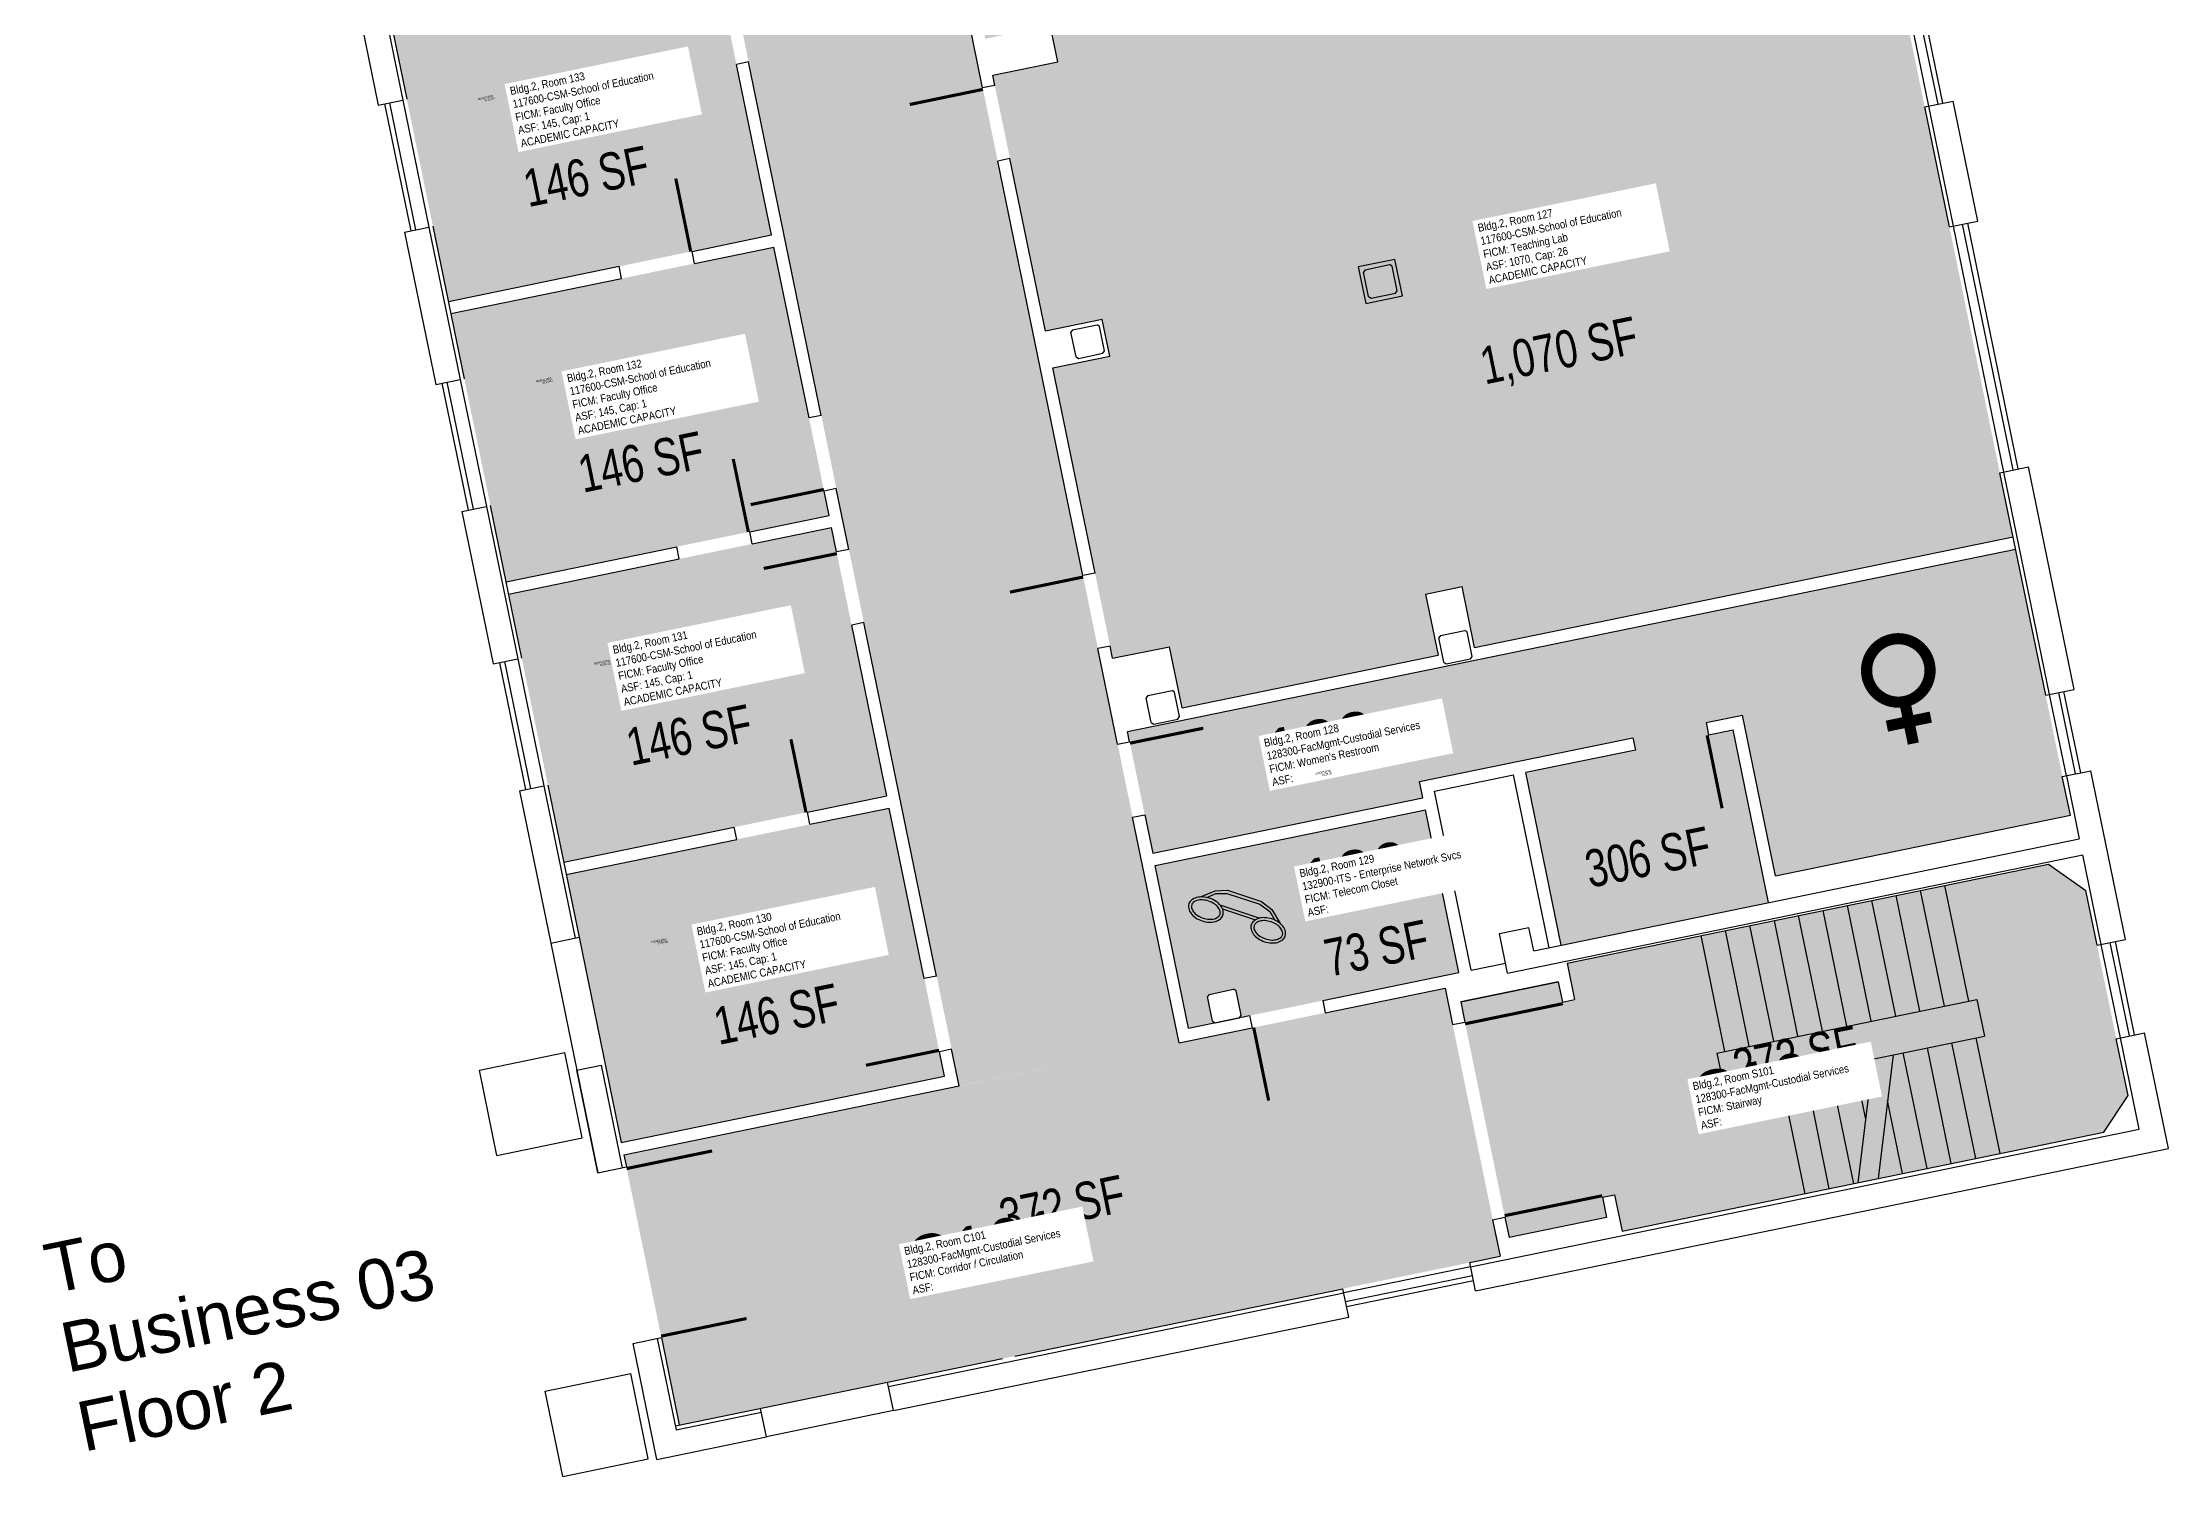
# Model space of a CAD drawing. Header units: inches. Extents: x 69199082 to 69201221, y 27671868 to 27674903.
# Drawn here: x 69200196 to 69201221, y 27671868 to 27672559 of the extents above; entities that cross this region are included whole.
import ezdxf
from ezdxf.enums import TextEntityAlignment as Align

# ---------------------------------------------------------------- set-up
doc = ezdxf.new("R2010")
doc.units = ezdxf.units.IN
doc.header["$LTSCALE"] = 100
doc.header["$MEASUREMENT"] = 0
doc.layers.get('0').update_dxf_attribs({"linetype": 'CONTINUOUS'})
for name, color, linetype in [('A-DOOR', 2, 'CONTINUOUS'), ('A-FLOR', 3, 'CONTINUOUS'), ('A-GLAZ', 1, 'CONTINUOUS'), ('A-IDEN-ICON', 4, 'CONTINUOUS'), ('A-IDEN-RNUM', 7, 'CONTINUOUS'), ('A-IDEN-SNUM', 4, 'CONTINUOUS'), ('A-IDEN-VNUM', 4, 'CONTINUOUS'), ('A-SITE', 3, 'CONTINUOUS'), ('A-WALL', 5, 'CONTINUOUS'), ('AREA-TEXT', 3, 'CONTINUOUS'), ('Rooms-Division-Color', 7, 'CONTINUOUS'), ('Rooms-Information', 7, 'CONTINUOUS')]:
    doc.layers.add(name, color=color, linetype=linetype)
doc.styles.add('Annotative', font='arial.ttf')
doc.styles.add('CP_AREA', font='arial.ttf', dxfattribs={"height": 15})
doc.styles.add('CP_ROOMSNUMBER', font='arial.ttf', dxfattribs={"height": 1})
doc.styles.add('CP_ROOMVNUMBER', font='arial.ttf', dxfattribs={"width": 0.85, "height": 0.075})

# ---------------------------------------------------------------- blocks, each defined once
blk = doc.blocks.new('CPWOMEN')
at = {"const_width": 0.015}
blk.add_lwpolyline([(-0.0375, 0, 1), (0.0475, 0, 1)], format="xyb", close=True, dxfattribs=at)
for points in [[(0.005, -0.04), (0.005, -0.1)], [(-0.025, -0.07), (0.035, -0.07)]]:
    blk.add_lwpolyline(points, dxfattribs=at)
blk = doc.blocks.new('Cpphone')
at = {"color": 0, "linetype": 'ByBlock'}
for p, q in [((0.0096, 0.0252), (-0.0196, -0.0252)), ((0.0169, 0.0279), (-0.0182, -0.0329))]:
    blk.add_line(p, q, dxfattribs=at)
for points in [[(0.0288, 0.0786, 0.139889), (0.0216, 0.0804, 0.107118), (0.0122, 0.0781, 0.079812), (0.0039, 0.0722, 0.067459), (-0.0035, 0.0626, 0.067459), (-0.008, 0.0515, 0.079812), (-0.009, 0.0413, 0.107118), (-0.0064, 0.032, 0.139889), (-0.0012, 0.0267, 0.139889), (0.0061, 0.0248, 0.107118), (0.0155, 0.0272, 0.079812), (0.0238, 0.0331, 0.067459), (0.0312, 0.0426, 0.067459), (0.0357, 0.0538, 0.079812), (0.0367, 0.0639, 0.107118), (0.034, 0.0732, 0.139889)], [(0.0263, 0.0743, 0.139889), (0.0218, 0.0754, 0.107118), (0.0144, 0.0736, 0.079812), (0.0074, 0.0686, 0.067459), (0.0008, 0.0601, 0.067459), (-0.0032, 0.0502, 0.079812), (-0.004, 0.0417, 0.107118), (-0.0019, 0.0344, 0.139889), (0.0013, 0.031, 0.139889), (0.0059, 0.0298, 0.107118), (0.0133, 0.0317, 0.079812), (0.0203, 0.0367, 0.067459), (0.0268, 0.0451, 0.067459), (0.0309, 0.055, 0.079812), (0.0317, 0.0636, 0.107118), (0.0296, 0.0709, 0.139889)], [(-0.0262, -0.0167, 0.139889), (-0.0334, -0.0148, 0.107118), (-0.0428, -0.0172, 0.079812), (-0.0511, -0.0231, 0.067459), (-0.0585, -0.0326, 0.067459), (-0.063, -0.0438, 0.079812), (-0.064, -0.0539, 0.107118), (-0.0614, -0.0632, 0.139889), (-0.0562, -0.0686, 0.139889), (-0.0489, -0.0704, 0.107118), (-0.0395, -0.0681, 0.079812), (-0.0312, -0.0622, 0.067459), (-0.0238, -0.0526, 0.067459), (-0.0193, -0.0415, 0.079812), (-0.0183, -0.0313, 0.107118), (-0.021, -0.022, 0.139889)], [(-0.0287, -0.021, 0.139889), (-0.0332, -0.0198, 0.107118), (-0.0406, -0.0217, 0.079812), (-0.0476, -0.0267, 0.067459), (-0.0542, -0.0351, 0.067459), (-0.0582, -0.045, 0.079812), (-0.059, -0.0536, 0.107118), (-0.0569, -0.0609, 0.139889), (-0.0537, -0.0643, 0.139889), (-0.0491, -0.0654, 0.107118), (-0.0417, -0.0636, 0.079812), (-0.0347, -0.0586, 0.067459), (-0.0282, -0.0501, 0.067459), (-0.0241, -0.0402, 0.079812), (-0.0233, -0.0317, 0.107118), (-0.0254, -0.0244, 0.139889)]]:
    blk.add_lwpolyline(points, format="xyb", close=True, dxfattribs=at)
for points in [[(0.0364, 0.0572), (0.0417, 0.0308), (0.0382, 0.0108), (0.0082, -0.0411), (-0.0083, -0.0558), (-0.0338, -0.0645)], [(0.0334, 0.047), (0.0366, 0.0307), (0.0334, 0.0126), (0.0043, -0.0379), (-0.0109, -0.0514), (-0.0265, -0.0567)]]:
    blk.add_lwpolyline(points, dxfattribs=at)

msp = doc.modelspace()

# ---------------------------------------------------------------- hatches: boundary and pattern name
at = {"layer": 'Rooms-Division-Color', "true_color": 0xadadad}
for points in [[(69200507.3, 27673230), (69200744.1, 27672078.1), (69200638.3, 27672056.4), (69200634.7, 27672074), (69200401.5, 27673208.3)], [(69200719.5, 27672227.2), (69201147.6, 27672315.2), (69201174, 27672186.9), (69201031.9, 27672157.7), (69201016, 27672235.1), (69200998.4, 27672231.5), (69200999.6, 27672225.6), (69201011.4, 27672228), (69201028.5, 27672144.7), (69200928.6, 27672124.2), (69200911.5, 27672207.5), (69200964.3, 27672218.3), (69200963.1, 27672224.2), (69200860.3, 27672203.1), (69200861.9, 27672195.2), (69200731.6, 27672168.5)], [(69200732.8, 27672162.6), (69200863.1, 27672189.4), (69200879.2, 27672111), (69200773.4, 27672089.2), (69200774.2, 27672090.4), (69200771.8, 27672102.2), (69200770.6, 27672103), (69200758.9, 27672100.5), (69200758.1, 27672099.4), (69200760.5, 27672087.6), (69200761.7, 27672086.8), (69200748.9, 27672084.2)], [(69200880.1, 27672096.9), (69200927.1, 27672106.5), (69200929.1, 27672096.7), (69200935, 27672098), (69200931.4, 27672115.6), (69201163.5, 27672163.3), (69201181.4, 27672150.6), (69201201.8, 27672051.7), (69201190.1, 27672034), (69200957.9, 27671986.3), (69200954.3, 27672003.9), (69200948.4, 27672002.7), (69200950.4, 27671992.9), (69200903.4, 27671983.3)], [(69200899.2, 27671974.2), (69200503.4, 27671892.9), (69200476.7, 27672023.1), (69200744.1, 27672078.1), (69200744.3, 27672077.1), (69200872.6, 27672103.5)]]:
    msp.add_hatch(color=253, dxfattribs=at).paths.add_polyline_path(points)
at = {"layer": 'Rooms-Division-Color', "true_color": 0xffe090}
for points in [[(69200711.1, 27672268.4), (69200712.3, 27672262.5), (69200739.7, 27672268.1), (69200745.8, 27672238.7), (69200869.2, 27672264.1), (69200863.1, 27672293.5), (69200880.8, 27672297.1), (69200886.8, 27672267.7), (69201146.4, 27672321.1), (69201140, 27672351.9), (69201115.7, 27672470.5), (69201103.8, 27672528.3), (69201079.4, 27672646.8), (69201074.1, 27672672.7), (69200814.5, 27672619.4), (69200815.7, 27672613.5), (69200798.1, 27672609.9), (69200796.9, 27672615.8), (69200677.4, 27672591.2), (69200678.6, 27672585.3), (69200647.3, 27672578.9), (69200650.9, 27672561.2), (69200682.2, 27672567.7), (69200685.9, 27672550.1), (69200654.5, 27672543.6), (69200655.5, 27672538.7), (69200662.8, 27672503.5), (69200679.9, 27672420.2), (69200707.3, 27672425.8), (69200710.9, 27672408.2), (69200683.5, 27672402.6), (69200703.8, 27672303.6)], [(69200365.5, 27672563.8), (69200521.3, 27672595.9), (69200547.8, 27672466.6), (69200392.1, 27672434.5)], [(69200393.3, 27672428.7), (69200549, 27672460.7), (69200575.6, 27672331.4), (69200419.9, 27672299.4)], [(69200421.1, 27672293.5), (69200576.8, 27672325.5), (69200603.4, 27672196.2), (69200447.7, 27672164.2)], [(69200448.9, 27672158.3), (69200604.6, 27672190.3), (69200631.2, 27672061), (69200475.4, 27672029)]]:
    msp.add_hatch(color=41, dxfattribs=at).paths.add_polyline_path(points)

# ---------------------------------------------------------------- linework, layer by layer
at = {"layer": 'A-DOOR'}
for points in [[(69200523.8, 27672583.4, 1.5, 1.5, 0), (69200488.6, 27672576.1, 0, 0, 0), (69200488.7, 27672575.4, 0, 0, 0.414214), (69200532.4, 27672549.1, 0, 0, 0.414214)], [(69200649.8, 27672536.8, 1.5, 1.5, 0), (69200614.5, 27672529.5, 0, 0, 0), (69200614.7, 27672528.8, 0, 0, 0.414214), (69200658.4, 27672502.5, 0, 0, 0.414214)], [(69200508.9, 27672458.6, 1.5, 1.5, 0), (69200501.7, 27672493.8, 0, 0, 0), (69200500.9, 27672493.7, 0, 0, 0.414214), (69200474.7, 27672450, 0, 0, 0.414214)], [(69200573.1, 27672343.9, 1.5, 1.5, 0), (69200537.8, 27672336.6, 0, 0, 0), (69200537.6, 27672337.4, 0, 0, -0.414214), (69200567.4, 27672378.7, 0, 0, -0.414214)], [(69200536.7, 27672323.4, 1.5, 1.5, 0), (69200529.4, 27672358.6, 0, 0, 0), (69200528.7, 27672358.5, 0, 0, 0.414214), (69200502.5, 27672314.8, 0, 0, 0.414214)], [(69200579.4, 27672313, 1.5, 1.5, 0), (69200544.1, 27672305.8, 0, 0, 0), (69200544.3, 27672305, 0, 0, 0.414214), (69200588, 27672278.8, 0, 0, 0.414214)], [(69200698.1, 27672301.7, 1.5, 1.5, 0), (69200662.8, 27672294.4, 0, 0, 0), (69200663, 27672293.7, 0, 0, 0.414214), (69200706.7, 27672267.5, 0, 0, 0.414214)], [(69200720.7, 27672221.6, 1.5, 1.5, 0), (69200756, 27672228.8, 0, 0, 0), (69200756.1, 27672228.1, 0, 0, -0.414214), (69200726.3, 27672186.8, 0, 0, -0.414214)], [(69200564.5, 27672188.2, 1.5, 1.5, 0), (69200557.2, 27672223.5, 0, 0, 0), (69200556.5, 27672223.3, 0, 0, 0.414214), (69200530.2, 27672179.6, 0, 0, 0.414214)], [(69200998.9, 27672225.4, 1.5, 1.5, 0), (69201006.1, 27672190.2, 0, 0, 0), (69201005.4, 27672190, 0, 0, -0.414214), (69200964, 27672219.8, 0, 0, -0.414214)], [(69200628.6, 27672073.5, 1.5, 1.5, 0), (69200593.4, 27672066.3, 0, 0, 0), (69200593.2, 27672067, 0, 0, -0.414214), (69200623, 27672108.4, 0, 0, -0.414214)], [(69200780.3, 27672084.5, 1.5, 1.5, 0), (69200787.5, 27672049.3, 0, 0, 0), (69200788.2, 27672049.4, 0, 0, 0.414214), (69200814.5, 27672093.1, 0, 0, 0.414214)], [(69200882.2, 27672086.3, 1.5, 1.5, 0), (69200929.3, 27672096, 0, 0, 0), (69200929.1, 27672096.7, 0, 0, -0.414214), (69200891.7, 27672040.1, 0, 0, -0.414214)], [(69200901.3, 27671993.8, 1.5, 1.5, 0), (69200948.3, 27672003.4, 0, 0, 0), (69200948.4, 27672002.7, 0, 0, 0.414214), (69200891.7, 27672040.1, 0, 0, 0.414214)], [(69200478, 27672016.5, 1.5, 1.5, 0), (69200519.2, 27672025, 0, 0, 0), (69200519, 27672025.7, 0, 0, -0.414214), (69200486.3, 27671976.1, 0, 0, -0.414214)], [(69200494.6, 27671935.7, 1.5, 1.5, 0), (69200535.8, 27671944.2, 0, 0, 0), (69200535.9, 27671943.4, 0, 0, 0.414214), (69200486.3, 27671976.1, 0, 0, 0.414214)]]:
    msp.add_lwpolyline(points, format="xyseb", dxfattribs=at)
at = {"layer": 'A-FLOR'}
for p, q in [((69201089.8, 27672090), (69201078.3, 27672145.8)), ((69201101.5, 27672092.4), (69201090, 27672148.2)), ((69201113.3, 27672094.8), (69201101.8, 27672150.6)), ((69201125, 27672097.2), (69201113.5, 27672153)), ((69201042.7, 27672080.3), (69201031.3, 27672136.1)), ((69201054.5, 27672082.7), (69201043, 27672138.5)), ((69201066.3, 27672085.1), (69201054.8, 27672141)), ((69201078, 27672087.5), (69201066.5, 27672143.4)), ((69201007.5, 27672073), (69200996, 27672128.9)), ((69201019.2, 27672075.5), (69201007.8, 27672131.3)), ((69201031, 27672077.9), (69201019.5, 27672133.7)), ((69201003.6, 27672072.2), (69201128.9, 27672098)), ((69201128.9, 27672098), (69201132.6, 27672080.4)), ((69201007.2, 27672054.6), (69201132.6, 27672080.4)), ((69201116.6, 27672018.9), (69201105.1, 27672074.7)), ((69201128.4, 27672021.3), (69201116.9, 27672077.2)), ((69201140.1, 27672023.7), (69201128.6, 27672079.6)), ((69201003.6, 27672072.2), (69201007.2, 27672054.6)), ((69201057.8, 27672006.8), (69201046.4, 27672062.7)), ((69201069.6, 27672009.2), (69201058.1, 27672065.1)), ((69201075.3, 27672041), (69201069.9, 27672067.5)), ((69201078.7, 27672069.3), (69201071.6, 27672009.6)), ((69201088.5, 27672071.3), (69201081.4, 27672011.7)), ((69201104.9, 27672016.5), (69201093.4, 27672072.3)), ((69201046.1, 27672004.4), (69201034.6, 27672060.2)), ((69201093.1, 27672014.1), (69201085.9, 27672049.3))]:
    msp.add_line(p, q, dxfattribs=at)
at = {"layer": 'A-GLAZ'}
for p, q in [((69201105.8, 27672528.7), (69201081.4, 27672647.2)), ((69201110.2, 27672529.6), (69201085.8, 27672648.1)), ((69201112.6, 27672530.1), (69201088.3, 27672648.6)), ((69200361.3, 27672529.8), (69200373.9, 27672468.6)), ((69200363.7, 27672530.3), (69200376.3, 27672469.1)), ((69200370.1, 27672531.6), (69200382.7, 27672470.4)), ((69201148.9, 27672353.8), (69201124.5, 27672472.3)), ((69201142, 27672352.3), (69201117.6, 27672470.9)), ((69201146.4, 27672353.3), (69201122, 27672471.8)), ((69200389, 27672395.1), (69200401.6, 27672333.9)), ((69200391.4, 27672395.6), (69200404, 27672334.4)), ((69200397.8, 27672396.9), (69200410.4, 27672335.7)), ((69200416.7, 27672260.4), (69200429.2, 27672199.2)), ((69200419.1, 27672260.9), (69200431.7, 27672199.7)), ((69200425.5, 27672262.2), (69200438.1, 27672201)), ((69201172.1, 27672205.9), (69201164, 27672245.1)), ((69201176.5, 27672206.8), (69201168.5, 27672246)), ((69201179, 27672207.3), (69201170.9, 27672246.5)), ((69201198.1, 27672079.5), (69201188.8, 27672124.6)), ((69201202.5, 27672080.5), (69201193.2, 27672125.5)), ((69201204.9, 27672081), (69201195.7, 27672126)), ((69200884.9, 27671969.2), (69200823.7, 27671956.6)), ((69200885.8, 27671964.8), (69200824.6, 27671952.2)), ((69200886.3, 27671962.4), (69200825.1, 27671949.8))]:
    msp.add_line(p, q, dxfattribs=at)
at = {"layer": 'A-SITE'}
for p, q in [((69200407, 27672064), (69200448.2, 27672072.4)), ((69200415.5, 27672022.8), (69200407, 27672064)), ((69200456.6, 27672031.3), (69200448.2, 27672072.4)), ((69200415.5, 27672022.8), (69200456.6, 27672031.3)), ((69200438.8, 27671909.2), (69200480, 27671917.7)), ((69200447.3, 27671868.1), (69200438.8, 27671909.2)), ((69200488.4, 27671876.5), (69200480, 27671917.7)), ((69200447.3, 27671868.1), (69200488.4, 27671876.5))]:
    msp.add_line(p, q, dxfattribs=at)
at = {"layer": 'A-WALL'}
for p, q in [((69200343.2, 27672602.7), (69200358.3, 27672529.2)), ((69200355, 27672605.1), (69200370.1, 27672531.6)), ((69200357, 27672605.5), (69200372.1, 27672532)), ((69200649.6, 27672537.5), (69200636.6, 27672601.2)), ((69200685.9, 27672550.1), (69200682.2, 27672567.7)), ((69200536.8, 27672550), (69200530.9, 27672548.8)), ((69200547.8, 27672466.6), (69200530.9, 27672548.8)), ((69200571.8, 27672379.6), (69200536.8, 27672550)), ((69200654.5, 27672543.6), (69200685.9, 27672550.1)), ((69200655.5, 27672538.7), (69200649.6, 27672537.5)), ((69200655.5, 27672538.7), (69200654.5, 27672543.6)), ((69200358.3, 27672529.2), (69200370.1, 27672531.6)), ((69201103.8, 27672528.3), (69201117.5, 27672531.1)), ((69201115.7, 27672470.5), (69201103.8, 27672528.3)), ((69201117.6, 27672470.9), (69201105.8, 27672528.7)), ((69201129.4, 27672473.3), (69201117.5, 27672531.1)), ((69200662.8, 27672503.5), (69200656.9, 27672502.2)), ((69200679.9, 27672420.2), (69200662.8, 27672503.5)), ((69200698, 27672302.4), (69200656.9, 27672502.2)), ((69201115.7, 27672470.5), (69201129.4, 27672473.3)), ((69200370.9, 27672468), (69200382.7, 27672470.4)), ((69200370.9, 27672468), (69200386, 27672394.5)), ((69200382.7, 27672470.4), (69200397.8, 27672396.9)), ((69200384.6, 27672470.8), (69200399.7, 27672397.3)), ((69200509.6, 27672458.7), (69200547.8, 27672466.6)), ((69200510.8, 27672452.8), (69200509.6, 27672458.7)), ((69200510.8, 27672452.8), (69200549, 27672460.7)), ((69200566, 27672378.4), (69200549, 27672460.7)), ((69200848.4, 27672454.8), (69200830.7, 27672451.2)), ((69200834.1, 27672449.8), (69200845.8, 27672452.3)), ((69200847, 27672451.5), (69200845.8, 27672452.3)), ((69200852, 27672437.2), (69200848.4, 27672454.8)), ((69200392.1, 27672434.5), (69200474.4, 27672451.5)), ((69200393.3, 27672428.7), (69200475.6, 27672445.6)), ((69200475.6, 27672445.6), (69200474.4, 27672451.5)), ((69200830.7, 27672451.2), (69200834.3, 27672433.6)), ((69200834.1, 27672449.8), (69200833.3, 27672448.7)), ((69200835.7, 27672436.9), (69200833.3, 27672448.7)), ((69200849.4, 27672439.7), (69200847, 27672451.5)), ((69200834.3, 27672433.6), (69200852, 27672437.2)), ((69200835.7, 27672436.9), (69200836.9, 27672436.1)), ((69200836.9, 27672436.1), (69200848.6, 27672438.5)), ((69200848.6, 27672438.5), (69200849.4, 27672439.7)), ((69200707.3, 27672425.8), (69200679.9, 27672420.2)), ((69200693, 27672420.9), (69200704.8, 27672423.3)), ((69200705.9, 27672422.5), (69200704.8, 27672423.3)), ((69200708.4, 27672410.7), (69200705.9, 27672422.5)), ((69200710.9, 27672408.2), (69200707.3, 27672425.8)), ((69200693, 27672420.9), (69200692.2, 27672419.7)), ((69200694.7, 27672407.9), (69200692.2, 27672419.7)), ((69200683.5, 27672402.6), (69200710.9, 27672408.2)), ((69200703.8, 27672303.6), (69200683.5, 27672402.6)), ((69200694.7, 27672407.9), (69200695.8, 27672407.1)), ((69200695.8, 27672407.1), (69200707.6, 27672409.6)), ((69200707.6, 27672409.6), (69200708.4, 27672410.7)), ((69200386, 27672394.5), (69200397.8, 27672396.9)), ((69200571.8, 27672379.6), (69200566, 27672378.4)), ((69201140, 27672351.9), (69201153.8, 27672354.8)), ((69201162.1, 27672244.7), (69201140, 27672351.9)), ((69201164, 27672245.1), (69201142, 27672352.3)), ((69201175.8, 27672247.5), (69201153.8, 27672354.8)), ((69200579.1, 27672344.3), (69200573.2, 27672343.1)), ((69200575.6, 27672331.4), (69200573.2, 27672343.1)), ((69200585.1, 27672315), (69200579.1, 27672344.3)), ((69200398.6, 27672333.3), (69200410.4, 27672335.7)), ((69200398.6, 27672333.3), (69200413.7, 27672259.8)), ((69200410.4, 27672335.7), (69200425.5, 27672262.2)), ((69200412.3, 27672336.1), (69200427.4, 27672262.6)), ((69200537.4, 27672323.5), (69200575.6, 27672331.4)), ((69200538.6, 27672317.7), (69200537.4, 27672323.5)), ((69200538.6, 27672317.7), (69200576.8, 27672325.5)), ((69200579.2, 27672313.8), (69200576.8, 27672325.5)), ((69200886.8, 27672267.7), (69201146.4, 27672321.1)), ((69200419.9, 27672299.4), (69200502.2, 27672316.3)), ((69200421.1, 27672293.5), (69200503.4, 27672310.4)), ((69200503.4, 27672310.4), (69200502.2, 27672316.3)), ((69200585.1, 27672315), (69200579.2, 27672313.8)), ((69200719.5, 27672227.2), (69201147.6, 27672315.2)), ((69200703.8, 27672303.6), (69200698, 27672302.4)), ((69200863.1, 27672293.5), (69200880.8, 27672297.1)), ((69200863.1, 27672293.5), (69200869.2, 27672264.1)), ((69200886.8, 27672267.7), (69200880.8, 27672297.1)), ((69200592.4, 27672279.7), (69200586.5, 27672278.5)), ((69200603.4, 27672196.2), (69200586.5, 27672278.5)), ((69200627.4, 27672109.3), (69200592.4, 27672279.7)), ((69200711.1, 27672268.4), (69200705.2, 27672267.2)), ((69200712.3, 27672262.5), (69200711.1, 27672268.4)), ((69200712.3, 27672262.5), (69200739.7, 27672268.1)), ((69200745.8, 27672238.7), (69200739.7, 27672268.1)), ((69200870.3, 27672273.5), (69200869.5, 27672272.3)), ((69200871.9, 27672260.6), (69200869.5, 27672272.3)), ((69200870.3, 27672273.5), (69200882.1, 27672275.9)), ((69200883.2, 27672275.2), (69200882.1, 27672275.9)), ((69200885.7, 27672263.4), (69200883.2, 27672275.2)), ((69200413.7, 27672259.8), (69200425.5, 27672262.2)), ((69200714.7, 27672221.1), (69200705.2, 27672267.2)), ((69200745.8, 27672238.7), (69200869.2, 27672264.1)), ((69200871.9, 27672260.6), (69200873.1, 27672259.8)), ((69200873.1, 27672259.8), (69200884.9, 27672262.2)), ((69200884.9, 27672262.2), (69200885.7, 27672263.4)), ((69200729.3, 27672244.5), (69200741, 27672247)), ((69200742.2, 27672246.2), (69200741, 27672247)), ((69201162.1, 27672244.7), (69201175.8, 27672247.5)), ((69200729.3, 27672244.5), (69200728.5, 27672243.4)), ((69200730.9, 27672231.6), (69200728.5, 27672243.4)), ((69200744.6, 27672234.4), (69200742.2, 27672246.2)), ((69200720.5, 27672222.3), (69200719.5, 27672227.2)), ((69200730.9, 27672231.6), (69200732.1, 27672230.8)), ((69200732.1, 27672230.8), (69200743.8, 27672233.2)), ((69200743.8, 27672233.2), (69200744.6, 27672234.4)), ((69200998.4, 27672231.5), (69201016, 27672235.1)), ((69200998.4, 27672231.5), (69200999.6, 27672225.6)), ((69200999.6, 27672225.6), (69201011.4, 27672228)), ((69201028.5, 27672144.7), (69201011.4, 27672228)), ((69201031.9, 27672157.7), (69201016, 27672235.1)), ((69200714.7, 27672221.1), (69200720.5, 27672222.3)), ((69200860.3, 27672203.1), (69200963.1, 27672224.2)), ((69200964.3, 27672218.3), (69200911.5, 27672207.5)), ((69200963.1, 27672224.2), (69200964.3, 27672218.3)), ((69200867.4, 27672198.4), (69200905.6, 27672206.3)), ((69200922.7, 27672123), (69200905.6, 27672206.3)), ((69200928.6, 27672124.2), (69200911.5, 27672207.5)), ((69201170.1, 27672205.5), (69201183.9, 27672208.3)), ((69201172.1, 27672205.9), (69201178.3, 27672175.5)), ((69201200.6, 27672127), (69201183.9, 27672208.3)), ((69200426.3, 27672198.6), (69200438.1, 27672201)), ((69200426.3, 27672198.6), (69200441.4, 27672125.1)), ((69200438.1, 27672201), (69200453.2, 27672127.6)), ((69200440, 27672201.4), (69200455.1, 27672128)), ((69200565.2, 27672188.4), (69200603.4, 27672196.2)), ((69200861.9, 27672195.2), (69200860.3, 27672203.1)), ((69200885.1, 27672112.2), (69200867.4, 27672198.4)), ((69201174, 27672186.9), (69201170.1, 27672205.5)), ((69200566.4, 27672182.5), (69200565.2, 27672188.4)), ((69200566.4, 27672182.5), (69200604.6, 27672190.3)), ((69200621.5, 27672108.1), (69200604.6, 27672190.3)), ((69200721.9, 27672185.9), (69200727.8, 27672187.1)), ((69200744.3, 27672077.1), (69200721.9, 27672185.9)), ((69200727.8, 27672187.1), (69200731.6, 27672168.5)), ((69200731.6, 27672168.5), (69200861.9, 27672195.2)), ((69200732.8, 27672162.6), (69200863.1, 27672189.4)), ((69200879.2, 27672111), (69200863.1, 27672189.4)), ((69201031.9, 27672157.7), (69201174, 27672186.9)), ((69200447.7, 27672164.2), (69200529.9, 27672181.1)), ((69200448.9, 27672158.3), (69200531.2, 27672175.2)), ((69200531.2, 27672175.2), (69200529.9, 27672181.1)), ((69200915.3, 27672121.5), (69201178.3, 27672175.5)), ((69200902.7, 27672110.7), (69201180, 27672167.7)), ((69201188.8, 27672124.6), (69201180, 27672167.7)), ((69200748.9, 27672084.2), (69200732.8, 27672162.6)), ((69200931.4, 27672115.6), (69201163.5, 27672163.3)), ((69201163.5, 27672163.3), (69201181.4, 27672150.6)), ((69201186.9, 27672124.2), (69201181.4, 27672150.6)), ((69200441.4, 27672125.1), (69200455.1, 27672128)), ((69200441.4, 27672125.1), (69200454, 27672063.9)), ((69200455.1, 27672128), (69200475.4, 27672029)), ((69200898.8, 27672129.8), (69200913, 27672132.7)), ((69200902.7, 27672110.7), (69200898.8, 27672129.8)), ((69200915.3, 27672121.5), (69200913, 27672132.7)), ((69201186.9, 27672124.2), (69201200.6, 27672127)), ((69200885.1, 27672112.2), (69200901.7, 27672115.6)), ((69200931.4, 27672115.6), (69200935, 27672098)), ((69200627.4, 27672109.3), (69200621.5, 27672108.1)), ((69200813.6, 27672097.5), (69200879.2, 27672111)), ((69200814.8, 27672091.6), (69200872.6, 27672103.5)), ((69200872.6, 27672103.5), (69200876.2, 27672085.9)), ((69200880.1, 27672096.9), (69200927.1, 27672106.5)), ((69200927.1, 27672106.5), (69200880.1, 27672096.9)), ((69200927.1, 27672106.5), (69200929.1, 27672096.7)), ((69200758.9, 27672100.5), (69200758.1, 27672099.4)), ((69200760.5, 27672087.6), (69200758.1, 27672099.4)), ((69200758.9, 27672100.5), (69200770.6, 27672103)), ((69200771.8, 27672102.2), (69200770.6, 27672103)), ((69200774.2, 27672090.4), (69200771.8, 27672102.2)), ((69200813.6, 27672097.5), (69200814.8, 27672091.6)), ((69200880.1, 27672096.9), (69200882.1, 27672087.1)), ((69200929.1, 27672096.7), (69200935, 27672098)), ((69200744.3, 27672077.1), (69200779.5, 27672084.4)), ((69200748.9, 27672084.2), (69200778.3, 27672090.3)), ((69200760.5, 27672087.6), (69200761.7, 27672086.8)), ((69200761.7, 27672086.8), (69200773.4, 27672089.2)), ((69200773.4, 27672089.2), (69200774.2, 27672090.4)), ((69200778.3, 27672090.3), (69200779.5, 27672084.4)), ((69200876.2, 27672085.9), (69200882.1, 27672087.1)), ((69200634.7, 27672074), (69200628.8, 27672072.8)), ((69200631.2, 27672061), (69200628.8, 27672072.8)), ((69200638.3, 27672056.4), (69200634.7, 27672074)), ((69200638.3, 27672056.4), (69200634.7, 27672074)), ((69201196.1, 27672079.1), (69201209.8, 27672082)), ((69201201.8, 27672051.7), (69201196.1, 27672079.1)), ((69201207.1, 27672035.5), (69201198.1, 27672079.5)), ((69201221.3, 27672026.1), (69201209.8, 27672082)), ((69200454, 27672063.9), (69200465.7, 27672066.3)), ((69200454, 27672063.9), (69200464.2, 27672014.4)), ((69200464.2, 27672014.4), (69200454, 27672063.9)), ((69200465.7, 27672066.3), (69200475.9, 27672016.9)), ((69200465.7, 27672066.3), (69200475.9, 27672016.9)), ((69200475.4, 27672029), (69200631.2, 27672061)), ((69200476.7, 27672023.1), (69200638.3, 27672056.4)), ((69201190.1, 27672034), (69201201.8, 27672051.7)), ((69200884.9, 27671969.2), (69201207.1, 27672035.5)), ((69200957.9, 27671986.3), (69201190.1, 27672034)), ((69200476.7, 27672023.1), (69200477.9, 27672017.3)), ((69200887.3, 27671957.5), (69201221.3, 27672026.1)), ((69200464.2, 27672014.4), (69200477.9, 27672017.3)), ((69200948.4, 27672002.7), (69200954.3, 27672003.9)), ((69200948.4, 27672002.7), (69200950.4, 27671992.9)), ((69200954.3, 27672003.9), (69200957.9, 27671986.3)), ((69200895.5, 27671991.8), (69200901.4, 27671993)), ((69200895.5, 27671991.8), (69200899.2, 27671974.2)), ((69200901.4, 27671993), (69200903.4, 27671983.3)), ((69200950.4, 27671992.9), (69200903.4, 27671983.3)), ((69200884.5, 27671971.2), (69200899.2, 27671974.2)), ((69200887.3, 27671957.5), (69200884.5, 27671971.2)), ((69200604.2, 27671911.5), (69200823.7, 27671956.6)), ((69200665.1, 27671926.1), (69200823.2, 27671958.6)), ((69200826.1, 27671944.9), (69200823.2, 27671958.6)), ((69200606.7, 27671899.8), (69200826.1, 27671944.9)), ((69200481.1, 27671932.2), (69200494.8, 27671935)), ((69200492.5, 27671876.3), (69200481.1, 27671932.2)), ((69200492.8, 27671934.6), (69200501.9, 27671890.5)), ((69200494.8, 27671935), (69200503.4, 27671892.9)), ((69200501.5, 27671892.5), (69200659.2, 27671924.9)), ((69200606.7, 27671899.8), (69200603.8, 27671913.5)), ((69200501.9, 27671890.5), (69200543, 27671899)), ((69200545.4, 27671887.2), (69200542.6, 27671900.9)), ((69200606.7, 27671899.8), (69200545.4, 27671887.2)), ((69200492.5, 27671876.3), (69200545.4, 27671887.2))]:
    msp.add_line(p, q, dxfattribs=at)

# ---------------------------------------------------------------- block references
at = {"layer": 'A-IDEN-ICON', "xscale": 360, "yscale": 360, "zscale": 360, "rotation": 11.61504921776656}
msp.add_blockref('CPWOMEN', (69201089.3, 27672256.3), dxfattribs=at)
at = {"layer": 'A-IDEN-ICON', "linetype": 'Continuous', "xscale": 288, "yscale": 288, "zscale": 288, "rotation": 101.6150492177666}
msp.add_blockref('Cpphone', (69200772.9, 27672140.5), dxfattribs=at)

# ---------------------------------------------------------------- texts
at = {"layer": 'A-IDEN-RNUM', "style": 'CP_ROOMSNUMBER', "width": 0.85}
for s, p in [('0133-00', (69200412, 27672531.5)), ('0127-00', (69200920.2, 27672448.1)), ('0132-00', (69200440, 27672395.4)), ('0131-00', (69200467.9, 27672259.2)), ('0128-00', (69200815.8, 27672206.2)), ('0129-00', (69200827.6, 27672148.4)), ('0130-00', (69200495.5, 27672125)), ('S101-00', (69201039.4, 27672058.5)), ('C101-00', (69200660.1, 27671978.2))]:
    msp.add_text(s, height=1, rotation=11.615, dxfattribs=at).set_placement(p, align=Align.CENTER)
at = {"layer": 'A-IDEN-SNUM', "style": 'CP_ROOMSNUMBER', "width": 0.85}
for s, p in [('0020013300', (69200410.1, 27672532.4)), ('0020012700', (69200918.3, 27672449)), ('0020013200', (69200438.1, 27672396.3)), ('0020013100', (69200466.1, 27672260.1)), ('0020012800', (69200813.9, 27672207.1)), ('0020012900', (69200825.8, 27672149.3)), ('0020013000', (69200493.7, 27672125.9)), ('0020S10100', (69201037.6, 27672059.4)), ('0020C10100', (69200658.2, 27671979.1))]:
    msp.add_text(s, height=1, rotation=11.615, dxfattribs=at).set_placement(p, align=Align.CENTER)
at = {"layer": 'A-IDEN-VNUM', "style": 'CP_ROOMVNUMBER', "width": 0.85}
for s, p in [('133', (69200453.6, 27672514.2)), ('127', (69200920.2, 27672448.1)), ('132', (69200481.1, 27672375.7)), ('131', (69200503.2, 27672244.8)), ('128', (69200815.8, 27672206.2)), ('129', (69200832.9, 27672143.3)), ('130', (69200543.7, 27672109)), ('S101', (69201033, 27672042.9)), ('C101', (69200653.7, 27671963.5))]:
    msp.add_text(s, height=27, rotation=11.615, dxfattribs=at).set_placement(p, align=Align.CENTER)
at = {"layer": 'A-SITE', "style": 'Annotative'}
for s, p in [('To', (69200200.5, 27671956)), ('Business 03', (69200208.3, 27671918)), ('Floor 2', (69200216.2, 27671879.9))]:
    msp.add_text(s, height=24, rotation=11.615, dxfattribs=at).set_placement(p)
at = {"layer": 'AREA-TEXT', "style": 'CP_AREA', "width": 0.75}
for s, p in [('146 SF', (69200458.5, 27672494.9)), ('1,070 SF', (69200927.4, 27672411)), ('146 SF', (69200484.9, 27672357.2)), ('146 SF', (69200508.1, 27672225.6)), ('306 SF', (69200970.3, 27672166.7)), ('73 SF', (69200839.5, 27672122.8)), ('146 SF', (69200550.3, 27672091)), ('272 SF', (69201041.6, 27672070.9)), ('372 SF', (69200687.9, 27671998.7))]:
    msp.add_text(s, height=18, rotation=11.615, dxfattribs=at).set_placement(p, align=Align.MIDDLE_CENTER)

# ---------------------------------------------------------------- next in the draw order: texts
at = {"layer": 'Rooms-Information', "width": 86.4, "attachment_point": 7, "rotation": 11.615, "style": 'CP_ROOMVNUMBER', "bg_fill": 3, "box_fill_scale": 1.5, "bg_fill_color": 256, "bg_fill_true_color": 13158600, "bg_fill_transparency": 0}
for s, insert, char_height in [('Bldg.2, Room 133^M^J117600-CSM-School of Education^M^JFICM: Faculty Office^M^JASF: 145, Cap: 1^M^JACADEMIC CAPACITY', (69200427.4, 27672508.8), 3.8571), ('Bldg.2, Room 127^M^J117600-CSM-School of Education^M^JFICM: Teaching Lab^M^JASF: 1070, Cap: 26^M^JACADEMIC CAPACITY', (69200894, 27672442.8), 3.8571), ('Bldg.2, Room 132^M^J117600-CSM-School of Education^M^JFICM: Faculty Office^M^JASF: 145, Cap: 1^M^JACADEMIC CAPACITY', (69200454.9, 27672370.3), 3.8571), ('Bldg.2, Room 131^M^J117600-CSM-School of Education^M^JFICM: Faculty Office^M^JASF: 145, Cap: 1^M^JACADEMIC CAPACITY', (69200477, 27672239.4), 3.8571), ("Bldg.2, Room 128^M^J128300-FacMgmt-Custodial Services^M^JFICM: Women's Restroom^M^JASF: ", (69200789.6, 27672200.8), 3.857), ('Bldg.2, Room 129^M^J132900-ITS - Enterprise Network Svcs^M^JFICM: Telecom Closet^M^JASF: ', (69200806.7, 27672137.9), 3.857), ('Bldg.2, Room 130^M^J117600-CSM-School of Education^M^JFICM: Faculty Office^M^JASF: 145, Cap: 1^M^JACADEMIC CAPACITY', (69200517.5, 27672103.6), 3.8571), ('Bldg.2, Room S101^M^J128300-FacMgmt-Custodial Services^M^JFICM: Stairway^M^JASF: ', (69200996.3, 27672035.3), 3.857), ('Bldg.2, Room C101^M^J128300-FacMgmt-Custodial Services^M^JFICM: Corridor / Circulation^M^JASF: ', (69200616.2, 27671955.8), 3.857)]:
    msp.add_mtext(s, dxfattribs=dict(at, insert=insert, char_height=char_height))

doc.saveas('drawing.dxf')
